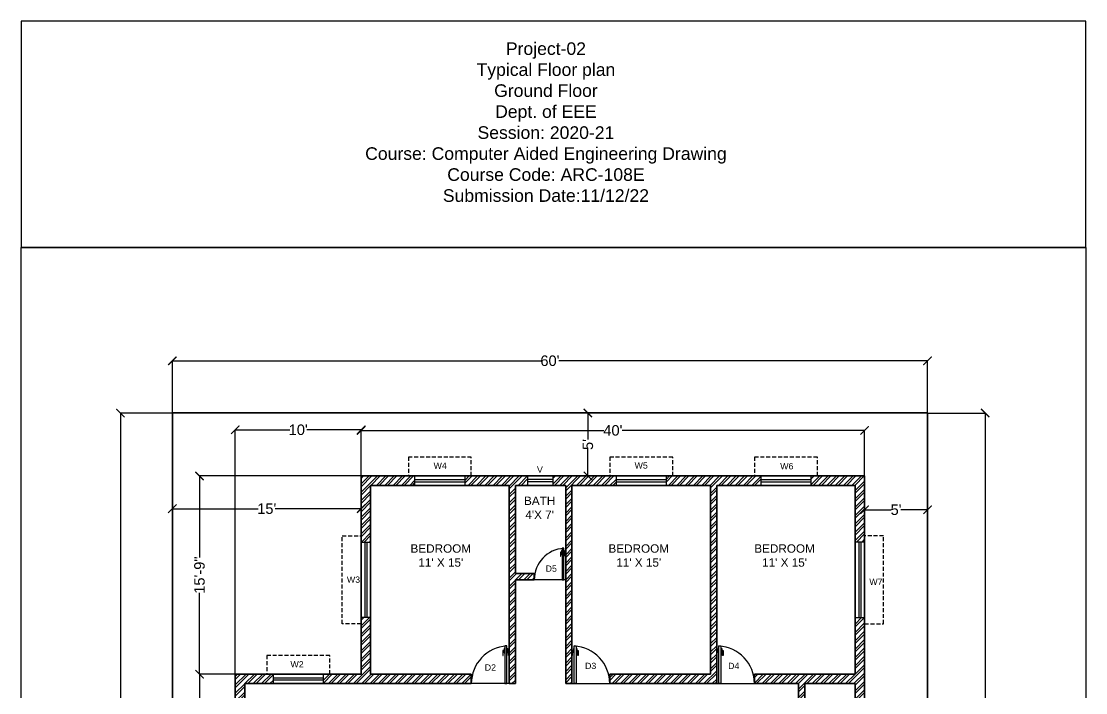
# Model space of a CAD drawing. Header units: inches. Extents: x 407 to 1422, y -147 to 1209.
# Drawn here: x 407 to 1422, y 569 to 1209 of the extents above; entities that cross this region are included whole.
import ezdxf

# ---------------------------------------------------------------- set-up
doc = ezdxf.new("R2010")
doc.units = ezdxf.units.IN
doc.header["$MEASUREMENT"] = 0
doc.linetypes.add('HIDDEN', pattern=[0.375, 0.25, -0.125])
doc.layers.add('1.WALL', color=251, linetype='Continuous', lineweight=35)
doc.layers.add('12.DIMENTION', color=7, linetype='Continuous', true_color=0xf9b806)
for name, color, linetype in [('2.DOOR', 1, 'Continuous'), ('3.WINDOW', 4, 'Continuous'), ('4.SUNSHADE', 6, 'HIDDEN'), ('5.HATCHING', 254, 'Continuous'), ('8.TEXT', 3, 'Continuous')]:
    doc.layers.add(name, color=color, linetype=linetype)
doc.styles.get("Standard").update_dxf_attribs({"font": 'arial.ttf'})
doc.dimstyles.get("Standard").update_dxf_attribs({"dimtxt": 10, "dimasz": 8, "dimexe": 0.18, "dimexo": 0.0625, "dimgap": 0.09, "dimtad": 0, "dimzin": 0, "dimdsep": 46, "dimlunit": 4, "dimtxsty": 'Standard', "dimblk": 'ARCHTICK', "dimblk2": 'ARCHTICK', "dimcen": 0.09, "dimadec": 0, "dimazin": 0, "dimtfac": 1, "dimtofl": 0, "dimtmove": 0, "dimatfit": 3, "dimfxl": 1, "dimtolj": 1, "dimtzin": 0, "dimarcsym": 0})

# ---------------------------------------------------------------- blocks, each defined once
blk = doc.blocks.new('Window 03')
at = {"layer": '3.WINDOW', "color": 5}
for p, q in [((-36, 5.5), (36, 5.5)), ((-36, 3.5), (36, 3.5))]:
    blk.add_line(p, q, dxfattribs=at)
at = {"layer": '3.WINDOW'}
blk.add_lwpolyline([(-36, 0), (36, 0), (36, 9), (-36, 9)], close=True, dxfattribs=at)
at = {"layer": '4.SUNSHADE', "ltscale": 15}
blk.add_lwpolyline([(42, 9), (42, 27), (-42, 27), (-42, 9)], dxfattribs=at)
blk = doc.blocks.new('Window with Sunshade')
at = {"layer": '3.WINDOW', "color": 5}
for p, q in [((-24, 5.5), (24, 5.5)), ((-24, 3.5), (24, 3.5))]:
    blk.add_line(p, q, dxfattribs=at)
at = {"layer": '3.WINDOW'}
blk.add_lwpolyline([(-24, 0), (24, 0), (24, 9), (-24, 9)], close=True, dxfattribs=at)
at = {"layer": '4.SUNSHADE', "ltscale": 15}
blk.add_lwpolyline([(30, 9), (30, 27), (-30, 27), (-30, 9)], dxfattribs=at)
blk = doc.blocks.new('Ventilator')
at = {"layer": '3.WINDOW'}
for p, q in [((-12, 0), (-12, 9)), ((12, 0), (12, 9))]:
    blk.add_line(p, q, dxfattribs=at)
at = {"layer": '3.WINDOW', "color": 5}
for p, q in [((12, 5.5), (-12, 5.5)), ((12, 3.5), (-12, 3.5))]:
    blk.add_line(p, q, dxfattribs=at)
blk = doc.blocks.new('A$C3de36e96')
at = {"layer": '2.DOOR'}
for p, q in [((31.3, 31.5), (30, 31.5)), ((30, 31.5), (30, 27)), ((30, 27), (30.5, 27)), ((30.5, 27), (30.5, 30.7)), ((30.5, 30.7), (31.3, 30.7)), ((32, 33.5), (31.3, 33.5)), ((31.3, 33.5), (31.3, 29.5)), ((31.3, 29.5), (32, 29.5)), ((32, 36), (32, 0)), ((34, 36), (32, 36)), ((34, 0), (34, 36)), ((34, 33.5), (34.7, 33.5)), ((34.7, 29.5), (34, 29.5)), ((34.7, 33.5), (34.7, 29.5)), ((34.7, 31.5), (36, 31.5)), ((35.5, 30.7), (34.7, 30.7)), ((35.5, 27), (35.5, 30.7)), ((36, 27), (35.5, 27)), ((36, 31.5), (36, 27)), ((32, 0), (34, 0))]:
    blk.add_line(p, q, dxfattribs=at)
at = {"layer": '2.DOOR', "color": 3}
blk.add_line((36, 0), (0, 0), dxfattribs=at)
blk.add_arc((36, 0), 36, 93.2206, 180, dxfattribs=at)
blk = doc.blocks.new('_ArchTick')
at = {"color": 0, "linetype": 'ByBlock', "const_width": 0.15}
blk.add_lwpolyline([(-0.5, -0.5), (0.5, 0.5)], dxfattribs=at)
blk = doc.blocks.new('*D22')
at = {"layer": '12.DIMENTION', "color": 0, "lineweight": -2, "transparency": 16777216}
for p, q in [((1271.3, 835.5), (1326.4, 835.5)), ((1326.2, 835.5), (1326.2, 544.1)), ((1326.2, 235.5), (1326.2, 527)), ((1271.3, 235.5), (1326.4, 235.5))]:
    blk.add_line(p, q, dxfattribs=at)
at = {"layer": 'Defpoints', "color": 0, "transparency": 16777216}
for p in [(1271.2, 835.5), (1271.2, 235.5), (1326.2, 235.5)]:
    blk.add_point(p, dxfattribs=at)
at = {"layer": '12.DIMENTION', "color": 0, "lineweight": -2, "transparency": 16777216, "xscale": 8, "yscale": 8, "zscale": 8}
for p, rotation in [((1326.2, 835.5), 90), ((1326.2, 235.5), 270)]:
    blk.add_blockref('_ArchTick', p, dxfattribs=dict(at, rotation=rotation))
at = {"layer": '12.DIMENTION', "color": 0, "transparency": 16777216, "insert": (1326.2, 535.5), "char_height": 10, "attachment_point": 5, "rotation": 90}
blk.add_mtext("\\A1;50'", dxfattribs=at)
blk = doc.blocks.new('*D25')
at = {"layer": '12.DIMENTION', "color": 0, "lineweight": -2, "transparency": 16777216}
for p, q in [((1211.2, 746), (1211.2, 743.1)), ((1211.2, 743.3), (1236.5, 743.3)), ((1271.2, 743.3), (1245.9, 743.3)), ((1271.2, 746), (1271.2, 743.1))]:
    blk.add_line(p, q, dxfattribs=at)
at = {"layer": 'Defpoints', "color": 0, "transparency": 16777216}
for p in [(1211.2, 746), (1271.2, 746), (1271.2, 743.3)]:
    blk.add_point(p, dxfattribs=at)
at = {"layer": '12.DIMENTION', "color": 0, "lineweight": -2, "transparency": 16777216, "xscale": 8, "yscale": 8, "zscale": 8, "rotation": 180}
blk.add_blockref('_ArchTick', (1211.2, 743.3), dxfattribs=at)
at = {"layer": '12.DIMENTION', "color": 0, "lineweight": -2, "transparency": 16777216, "xscale": 8, "yscale": 8, "zscale": 8}
blk.add_blockref('_ArchTick', (1271.2, 743.3), dxfattribs=at)
at = {"layer": '12.DIMENTION', "color": 0, "transparency": 16777216, "insert": (1241.2, 743.3), "char_height": 10, "attachment_point": 5}
blk.add_mtext("\\A1;5'", dxfattribs=at)
blk = doc.blocks.new('*D26')
at = {"layer": '12.DIMENTION', "color": 0, "lineweight": -2, "transparency": 16777216}
for p, q in [((947.2, 835.5), (947.6, 835.5)), ((947.4, 835.5), (947.4, 810.2)), ((947.4, 775.5), (947.4, 800.9)), ((947.2, 775.5), (947.6, 775.5))]:
    blk.add_line(p, q, dxfattribs=at)
at = {"layer": 'Defpoints', "color": 0, "transparency": 16777216}
for p in [(947.1, 835.5), (947.1, 775.5), (947.4, 775.5)]:
    blk.add_point(p, dxfattribs=at)
at = {"layer": '12.DIMENTION', "color": 0, "lineweight": -2, "transparency": 16777216, "xscale": 8, "yscale": 8, "zscale": 8}
for p, rotation in [((947.4, 835.5), 90), ((947.4, 775.5), 270)]:
    blk.add_blockref('_ArchTick', p, dxfattribs=dict(at, rotation=rotation))
at = {"layer": '12.DIMENTION', "color": 0, "transparency": 16777216, "insert": (947.4, 805.5), "char_height": 10, "attachment_point": 5, "rotation": 90}
blk.add_mtext("\\A1;5'", dxfattribs=at)
blk = doc.blocks.new('*D27')
at = {"layer": '12.DIMENTION', "color": 0, "lineweight": -2, "transparency": 16777216}
for p, q in [((551.2, 744.4), (551.2, 744.5)), ((551.2, 744.3), (633.1, 744.3)), ((731.2, 744.3), (649.3, 744.3)), ((731.2, 744.4), (731.2, 744.5))]:
    blk.add_line(p, q, dxfattribs=at)
at = {"layer": 'Defpoints', "color": 0, "transparency": 16777216}
for p in [(551.2, 744.3), (731.2, 744.3), (731.2, 744.3)]:
    blk.add_point(p, dxfattribs=at)
at = {"layer": '12.DIMENTION', "color": 0, "lineweight": -2, "transparency": 16777216, "xscale": 8, "yscale": 8, "zscale": 8, "rotation": 180}
blk.add_blockref('_ArchTick', (551.2, 744.3), dxfattribs=at)
at = {"layer": '12.DIMENTION', "color": 0, "lineweight": -2, "transparency": 16777216, "xscale": 8, "yscale": 8, "zscale": 8}
blk.add_blockref('_ArchTick', (731.2, 744.3), dxfattribs=at)
at = {"layer": '12.DIMENTION', "color": 0, "transparency": 16777216, "insert": (641.2, 744.3), "char_height": 10, "attachment_point": 5}
blk.add_mtext("\\A1;15'", dxfattribs=at)
blk = doc.blocks.new('*D33')
at = {"layer": '12.DIMENTION', "color": 0, "lineweight": -2, "transparency": 16777216}
for p, q in [((731.2, 775.6), (731.2, 819.1)), ((731.2, 818.9), (962.5, 818.9)), ((1211.2, 818.9), (980, 818.9)), ((1211.2, 775.6), (1211.2, 819.1))]:
    blk.add_line(p, q, dxfattribs=at)
at = {"layer": 'Defpoints', "color": 0, "transparency": 16777216}
for p in [(731.2, 818.9), (731.2, 775.5), (1211.2, 775.5)]:
    blk.add_point(p, dxfattribs=at)
at = {"layer": '12.DIMENTION', "color": 0, "lineweight": -2, "transparency": 16777216, "xscale": 8, "yscale": 8, "zscale": 8, "rotation": 180}
blk.add_blockref('_ArchTick', (731.2, 818.9), dxfattribs=at)
at = {"layer": '12.DIMENTION', "color": 0, "lineweight": -2, "transparency": 16777216, "xscale": 8, "yscale": 8, "zscale": 8}
blk.add_blockref('_ArchTick', (1211.2, 818.9), dxfattribs=at)
at = {"layer": '12.DIMENTION', "color": 0, "transparency": 16777216, "insert": (971.2, 818.9), "char_height": 10, "attachment_point": 5}
blk.add_mtext("\\A1;40'", dxfattribs=at)
blk = doc.blocks.new('*D34')
at = {"layer": '12.DIMENTION', "color": 0, "lineweight": -2, "transparency": 16777216}
for p, q in [((611.2, 586.6), (611.2, 819.6)), ((611.2, 819.5), (663.1, 819.5)), ((731.2, 819.5), (679.3, 819.5)), ((731.2, 586.6), (731.2, 819.6))]:
    blk.add_line(p, q, dxfattribs=at)
at = {"layer": 'Defpoints', "color": 0, "transparency": 16777216}
for p in [(731.2, 819.5), (611.2, 586.5), (731.2, 586.5)]:
    blk.add_point(p, dxfattribs=at)
at = {"layer": '12.DIMENTION', "color": 0, "lineweight": -2, "transparency": 16777216, "xscale": 8, "yscale": 8, "zscale": 8, "rotation": 180}
blk.add_blockref('_ArchTick', (611.2, 819.5), dxfattribs=at)
at = {"layer": '12.DIMENTION', "color": 0, "lineweight": -2, "transparency": 16777216, "xscale": 8, "yscale": 8, "zscale": 8}
blk.add_blockref('_ArchTick', (731.2, 819.5), dxfattribs=at)
at = {"layer": '12.DIMENTION', "color": 0, "transparency": 16777216, "insert": (671.2, 819.5), "char_height": 10, "attachment_point": 5}
blk.add_mtext("\\A1;10'", dxfattribs=at)
blk = doc.blocks.new('*D35')
at = {"layer": '12.DIMENTION', "color": 0, "lineweight": -2, "transparency": 16777216}
for p, q in [((731.2, 775.5), (576.9, 775.5)), ((577.1, 775.5), (577.1, 697.8)), ((577.1, 586.5), (577.1, 664.2)), ((731.2, 586.5), (576.9, 586.5))]:
    blk.add_line(p, q, dxfattribs=at)
at = {"layer": 'Defpoints', "color": 0, "transparency": 16777216}
for p in [(731.2, 775.5), (577.1, 586.5), (731.2, 586.5)]:
    blk.add_point(p, dxfattribs=at)
at = {"layer": '12.DIMENTION', "color": 0, "lineweight": -2, "transparency": 16777216, "xscale": 8, "yscale": 8, "zscale": 8}
for p, rotation in [((577.1, 775.5), 90), ((577.1, 586.5), 270)]:
    blk.add_blockref('_ArchTick', p, dxfattribs=dict(at, rotation=rotation))
at = {"layer": '12.DIMENTION', "color": 0, "transparency": 16777216, "insert": (577.1, 681), "char_height": 10, "attachment_point": 5, "rotation": 90}
blk.add_mtext('\\A1;15\'-9"', dxfattribs=at)
blk = doc.blocks.new('*D36')
at = {"layer": '12.DIMENTION', "color": 0, "lineweight": -2, "transparency": 16777216}
for p, q in [((611.2, 586.5), (577.1, 586.5)), ((577.2, 586.5), (577.2, 487.8)), ((577.2, 355.5), (577.2, 454.2)), ((611.2, 355.5), (577.1, 355.5))]:
    blk.add_line(p, q, dxfattribs=at)
at = {"layer": 'Defpoints', "color": 0, "transparency": 16777216}
for p in [(611.2, 586.5), (577.2, 355.5), (611.2, 355.5)]:
    blk.add_point(p, dxfattribs=at)
at = {"layer": '12.DIMENTION', "color": 0, "lineweight": -2, "transparency": 16777216, "xscale": 8, "yscale": 8, "zscale": 8}
for p, rotation in [((577.2, 586.5), 90), ((577.2, 355.5), 270)]:
    blk.add_blockref('_ArchTick', p, dxfattribs=dict(at, rotation=rotation))
at = {"layer": '12.DIMENTION', "color": 0, "transparency": 16777216, "insert": (577.2, 471), "char_height": 10, "attachment_point": 5, "rotation": 90}
blk.add_mtext('\\A1;19\'-3"', dxfattribs=at)
blk = doc.blocks.new('*D40')
at = {"layer": '12.DIMENTION', "color": 0, "lineweight": -2, "transparency": 16777216}
for p, q in [((551.2, 835.5), (501.5, 835.5)), ((501.7, 835.5), (501.7, 544.1)), ((501.7, 235.5), (501.7, 527)), ((551.2, 235.5), (501.5, 235.5))]:
    blk.add_line(p, q, dxfattribs=at)
at = {"layer": 'Defpoints', "color": 0, "transparency": 16777216}
for p in [(551.2, 835.5), (501.7, 235.5), (551.2, 235.5)]:
    blk.add_point(p, dxfattribs=at)
at = {"layer": '12.DIMENTION', "color": 0, "lineweight": -2, "transparency": 16777216, "xscale": 8, "yscale": 8, "zscale": 8}
for p, rotation in [((501.7, 835.5), 90), ((501.7, 235.5), 270)]:
    blk.add_blockref('_ArchTick', p, dxfattribs=dict(at, rotation=rotation))
at = {"layer": '12.DIMENTION', "color": 0, "transparency": 16777216, "insert": (501.7, 535.5), "char_height": 10, "attachment_point": 5, "rotation": 90}
blk.add_mtext("\\A1;50'", dxfattribs=at)
blk = doc.blocks.new('*D41')
at = {"layer": '12.DIMENTION', "color": 0, "lineweight": -2, "transparency": 16777216}
for p, q in [((551.2, 835.6), (551.2, 885.5)), ((551.2, 885.3), (902.6, 885.3)), ((1271.2, 885.3), (919.8, 885.3)), ((1271.2, 835.6), (1271.2, 885.5))]:
    blk.add_line(p, q, dxfattribs=at)
at = {"layer": 'Defpoints', "color": 0, "transparency": 16777216}
for p in [(1271.2, 885.3), (551.2, 835.5), (1271.2, 835.5)]:
    blk.add_point(p, dxfattribs=at)
at = {"layer": '12.DIMENTION', "color": 0, "lineweight": -2, "transparency": 16777216, "xscale": 8, "yscale": 8, "zscale": 8, "rotation": 180}
blk.add_blockref('_ArchTick', (551.2, 885.3), dxfattribs=at)
at = {"layer": '12.DIMENTION', "color": 0, "lineweight": -2, "transparency": 16777216, "xscale": 8, "yscale": 8, "zscale": 8}
blk.add_blockref('_ArchTick', (1271.2, 885.3), dxfattribs=at)
at = {"layer": '12.DIMENTION', "color": 0, "transparency": 16777216, "insert": (911.2, 885.3), "char_height": 10, "attachment_point": 5}
blk.add_mtext("\\A1;60'", dxfattribs=at)

msp = doc.modelspace()

# ---------------------------------------------------------------- hatches: boundary and pattern name
at = {"layer": '5.HATCHING'}
h = msp.add_hatch(dxfattribs=at)
h.set_pattern_fill('ANSI32', color=256, scale=15)
h.set_pattern_definition([(45, (930.2767, 44.2165), (-3.977476, 3.977476), []), (45, (932.9283, 44.2165), (-3.977476, 3.977476), [])])
h.paths.add_polyline_path([(740.233, 640.544), (731.233, 640.544), (731.233, 586.544), (695.233, 586.544), (695.233, 577.544), (836.233, 577.544), (836.233, 586.544), (740.233, 586.544)])
h.paths.add_polyline_path([(647.233, 586.544), (611.233, 586.544), (611.233, 507.044), (620.233, 507.044), (620.233, 577.544), (647.233, 577.544)])
h.paths.add_polyline_path([(620.233, 435.044), (611.233, 435.044), (611.233, 355.544), (620.233, 355.544), (620.233, 364.544)])
h.paths.add_polyline_path([(644.233, 364.544), (620.233, 364.544), (620.233, 355.544), (644.233, 355.544)])
h.paths.add_polyline_path([(692.233, 364.544), (668.233, 364.544), (668.233, 355.544), (692.233, 355.544)])
h.paths.add_polyline_path([(740.233, 364.544), (716.233, 364.544), (716.233, 355.544), (740.233, 355.544)])
h.paths.add_polyline_path([(794.233, 364.544), (764.233, 364.544), (764.233, 355.544), (794.233, 355.544)])
h.paths.add_polyline_path([(986.233, 364.544), (944.233, 364.544), (944.233, 538.544), (938.233, 538.544), (938.233, 364.544), (860.233, 364.544), (860.233, 538.544), (854.233, 538.544), (854.233, 355.544), (986.233, 355.544)])
h.paths.add_polyline_path([(1094.233, 439.544), (1094.233, 538.544), (980.233, 538.544), (980.233, 532.544), (1088.233, 532.544), (1088.233, 364.544), (1046.233, 364.544), (1046.233, 355.544), (1094.233, 355.544)])
h.paths.add_polyline_path([(1211.233, 463.544), (1202.233, 463.544), (1202.233, 439.544), (1154.233, 439.544), (1154.233, 457.544), (1148.233, 457.544), (1148.233, 439.544), (1130.233, 439.544), (1130.233, 430.544), (1211.233, 430.544)])
h.paths.add_polyline_path([(1211.233, 640.544), (1202.233, 640.544), (1202.233, 586.544), (1106.233, 586.544), (1106.233, 577.544), (1148.233, 577.544), (1148.233, 523.544), (1154.233, 523.544), (1154.233, 577.544), (1202.233, 577.544), (1202.233, 517.544), (1211.233, 517.544)])
h.paths.add_polyline_path([(1211.233, 775.544), (1160.233, 775.544), (1160.233, 766.544), (1202.233, 766.544), (1202.233, 712.544), (1211.233, 712.544)])
h.paths.add_polyline_path([(1112.233, 775.544), (1022.233, 775.544), (1022.233, 766.544), (1064.233, 766.544), (1064.233, 586.544), (968.233, 586.544), (968.233, 577.544), (1070.233, 577.544), (1070.233, 766.544), (1112.233, 766.544)])
h.paths.add_polyline_path([(974.233, 775.544), (914.233, 775.544), (914.233, 766.544), (926.233, 766.544), (926.233, 577.544), (932.233, 577.544), (932.233, 766.544), (974.233, 766.544)])
h.paths.add_polyline_path([(890.233, 775.544), (830.233, 775.544), (830.233, 766.544), (872.233, 766.544), (872.233, 577.544), (878.233, 577.544), (878.233, 676.544), (896.233, 676.544), (896.233, 682.544), (878.233, 682.544), (878.233, 766.544), (890.233, 766.544)])
h.paths.add_polyline_path([(782.233, 775.544), (731.233, 775.544), (731.233, 712.544), (740.233, 712.544), (740.233, 766.544), (782.233, 766.544)])

# ---------------------------------------------------------------- linework, layer by layer
for points in [[(407.167, 993.264), (1422.052, 993.264), (1422.052, 1208.887), (407.167, 1208.887)], [(407.167, 993.264), (1422.052, 993.264), (1422.052, -146.989), (407.167, -146.989)], [(407.167, 993.264), (1422.052, 993.264), (1422.052, 993.264), (407.167, 993.264)], [(1422.052, 993.264), (407.167, 993.264), (407.167, 993.264), (1422.052, 993.264)]]:
    msp.add_lwpolyline(points, close=True)
at = {"layer": '1.WALL', "color": 1}
for p, q in [((1271.233, 835.544), (551.233, 835.544)), ((551.233, 835.544), (551.233, 235.544)), ((1271.233, 235.544), (1271.233, 835.544))]:
    msp.add_line(p, q, dxfattribs=at)
at = {"layer": '1.WALL'}
for p, q in [((1211.233, 775.544), (731.233, 775.544)), ((731.233, 586.544), (731.233, 775.544)), ((1211.233, 430.544), (1211.233, 775.544)), ((740.233, 586.544), (740.233, 766.544)), ((872.233, 766.544), (740.233, 766.544)), ((872.233, 577.544), (872.233, 766.544)), ((926.233, 766.544), (878.233, 766.544)), ((878.233, 682.544), (878.233, 766.544)), ((926.233, 577.544), (926.233, 766.544)), ((932.233, 577.544), (932.233, 766.544)), ((1064.233, 766.544), (932.233, 766.544)), ((1064.233, 586.544), (1064.233, 766.544)), ((1202.233, 766.544), (1070.233, 766.544)), ((1070.233, 577.544), (1070.233, 766.544)), ((1202.233, 586.544), (1202.233, 766.544)), ((896.233, 682.544), (878.233, 682.544)), ((896.233, 676.544), (896.233, 682.544)), ((878.233, 577.544), (878.233, 676.544)), ((896.233, 676.544), (878.233, 676.544)), ((611.233, 586.544), (611.233, 355.544)), ((731.233, 586.544), (611.233, 586.544)), ((836.233, 586.544), (740.233, 586.544)), ((836.233, 577.544), (836.233, 586.544)), ((968.233, 577.544), (968.233, 586.544)), ((1064.233, 586.544), (968.233, 586.544)), ((1202.233, 586.544), (1106.233, 586.544)), ((1106.233, 577.544), (1106.233, 586.544)), ((620.233, 577.544), (620.233, 364.544)), ((836.233, 577.544), (620.233, 577.544)), ((878.233, 577.544), (872.233, 577.544)), ((932.233, 577.544), (926.233, 577.544)), ((1070.233, 577.544), (968.233, 577.544)), ((1148.233, 577.544), (1106.233, 577.544)), ((1148.233, 523.544), (1148.233, 577.544)), ((1202.233, 577.544), (1154.233, 577.544)), ((1154.233, 523.544), (1154.233, 577.544)), ((1202.233, 493.544), (1202.233, 577.544))]:
    msp.add_line(p, q, dxfattribs=at)
at = {"layer": '2.DOOR'}
for p, q in [((867.492, 609.025), (866.188, 609.025)), ((866.188, 609.025), (866.188, 604.497)), ((868.211, 611.01), (867.492, 611.01)), ((867.492, 611.01), (867.492, 607.039)), ((868.211, 613.544), (868.211, 577.544)), ((870.211, 613.544), (868.211, 613.544)), ((870.211, 577.544), (870.211, 613.544)), ((870.211, 611.01), (870.93, 611.01)), ((870.93, 611.01), (870.93, 607.039)), ((870.93, 609.025), (872.233, 609.025)), ((872.233, 609.025), (872.233, 604.497)), ((933.537, 609.025), (932.233, 609.025)), ((932.233, 609.025), (932.233, 604.497)), ((934.256, 611.01), (933.537, 611.01)), ((933.537, 611.01), (933.537, 607.039)), ((934.256, 577.544), (934.256, 613.544)), ((934.256, 613.544), (936.256, 613.544)), ((936.256, 613.544), (936.256, 577.544)), ((936.256, 611.01), (936.974, 611.01)), ((936.974, 611.01), (936.974, 607.039)), ((936.974, 609.025), (938.278, 609.025)), ((938.278, 609.025), (938.278, 604.497)), ((1071.537, 609.025), (1070.233, 609.025)), ((1070.233, 609.025), (1070.233, 604.497)), ((1072.256, 611.01), (1071.537, 611.01)), ((1071.537, 611.01), (1071.537, 607.039)), ((1072.256, 577.544), (1072.256, 613.544)), ((1072.256, 613.544), (1074.256, 613.544)), ((1074.256, 613.544), (1074.256, 577.544)), ((1074.256, 611.01), (1074.974, 611.01)), ((1074.974, 611.01), (1074.974, 607.039)), ((1074.974, 609.025), (1076.278, 609.025)), ((1076.278, 609.025), (1076.278, 604.497)), ((866.188, 604.497), (866.697, 604.497)), ((866.697, 604.497), (866.697, 608.215)), ((866.697, 608.215), (867.492, 608.215)), ((867.492, 607.039), (868.211, 607.039)), ((870.93, 607.039), (870.211, 607.039)), ((871.724, 608.215), (870.93, 608.215)), ((871.724, 604.497), (871.724, 608.215)), ((872.233, 604.497), (871.724, 604.497)), ((932.233, 604.497), (932.742, 604.497)), ((932.742, 604.497), (932.742, 608.215)), ((932.742, 608.215), (933.537, 608.215)), ((933.537, 607.039), (934.256, 607.039)), ((936.974, 607.039), (936.256, 607.039)), ((937.769, 608.215), (936.974, 608.215)), ((937.769, 604.497), (937.769, 608.215)), ((938.278, 604.497), (937.769, 604.497)), ((1070.233, 604.497), (1070.742, 604.497)), ((1070.742, 604.497), (1070.742, 608.215)), ((1070.742, 608.215), (1071.537, 608.215)), ((1071.537, 607.039), (1072.256, 607.039)), ((1074.974, 607.039), (1074.256, 607.039)), ((1075.769, 608.215), (1074.974, 608.215)), ((1075.769, 604.497), (1075.769, 608.215)), ((1076.278, 604.497), (1075.769, 604.497)), ((868.211, 577.544), (870.211, 577.544)), ((936.256, 577.544), (934.256, 577.544)), ((1074.256, 577.544), (1072.256, 577.544))]:
    msp.add_line(p, q, dxfattribs=at)
at = {"layer": '2.DOOR', "color": 3}
for p, q in [((872.233, 577.544), (836.233, 577.544)), ((932.233, 577.544), (968.233, 577.544)), ((1070.233, 577.544), (1106.233, 577.544))]:
    msp.add_line(p, q, dxfattribs=at)
for centre, start, end in [((872.233, 577.544), 93.220566, 180), ((932.233, 577.544), 0, 86.779434), ((1070.233, 577.544), 0, 86.779434)]:
    msp.add_arc(centre, 36, start, end, dxfattribs=at)

# ---------------------------------------------------------------- block references
at = {"layer": '2.DOOR', "xscale": 0.8333333333333334, "yscale": 0.8333333333333334, "zscale": 0.8333333333333334}
msp.add_blockref('A$C3de36e96', (896.233, 676.544), dxfattribs=at)
at = {"layer": '3.WINDOW'}
msp.add_blockref('Ventilator', (902.233, 766.544), dxfattribs=at)
at = {"layer": '4.SUNSHADE'}
for p in [(806.233, 766.544), (998.233, 766.544), (1136.233, 766.544), (671.233, 577.544)]:
    msp.add_blockref('Window with Sunshade', p, dxfattribs=at)
at = {"layer": '4.SUNSHADE', "xscale": -1, "rotation": 90}
msp.add_blockref('Window 03', (740.233, 676.544), dxfattribs=at)
at = {"layer": '4.SUNSHADE', "rotation": 270}
msp.add_blockref('Window 03', (1202.233, 676.544), dxfattribs=at)

# ---------------------------------------------------------------- texts
at = {"layer": '8.TEXT', "color": 18, "true_color": 0x000000, "insert": (629.496, 1188.828), "char_height": 12, "attachment_point": 1}
msp.add_mtext_dynamic_manual_height_columns('\\pxqc;Project-02 \\PTypical Floor plan \\PGround Floor \\PDept. of EEE \\PSession: 2020-21 \\PCourse: Computer Aided Engineering Drawing\\PCourse Code: ARC-108E\\PSubmission Date:11/12/22', width=555.79847, gutter_width=1, heights=[0], dxfattribs=at)
at = {"layer": '8.TEXT', "attachment_point": 1}
for s, width, heights, insert, char_height in [('W4', 13.63582, [0], (800.3, 788.31), 6), ('V', 13.63582, [0], (898.856, 784.551), 6), ('W5', 13.63582, [0], (991.936, 788.518), 6), ('W6', 13.63582, [6.025], (1130.775, 787.763), 6), ("\\pxqc;BATH\\P4'X 7'", 100.03949, [0], (851.382, 755.862), 8), ("\\pxqc;BEDROOM\\P11' X 15'", 100.03949, [0], (757.136, 710.355), 8), ("\\pxqc;BEDROOM\\P11' X 15'", 100.03949, [0], (945.857, 710.355), 8), ("\\pxqc;BEDROOM\\P11' X 15'", 100.03949, [0], (1084.889, 710.355), 8), ('\\pxqc;D5', 27.54727, [0], (898.686, 690.215), 6), ('W3', 13.63582, [0], (717.624, 679.663), 6), ('W7', 13.63582, [0], (1215.756, 677.626), 6), ('W2', 13.63582, [0], (663.792, 598.997), 6), ('\\pxqc;D2', 27.54727, [0], (840.663, 595.95), 6), ('\\pxqc;D3', 27.54727, [0], (936.256, 597.471), 6), ('\\pxqc;D4', 27.54727, [0], (1072.679, 597.453), 6)]:
    msp.add_mtext_dynamic_manual_height_columns(s, width=width, gutter_width=1, heights=heights, dxfattribs=dict(at, insert=insert, char_height=char_height))

# ---------------------------------------------------------------- dimensions: what is measured, and where the dimension line sits
at = {"layer": '12.DIMENTION'}
for base, p1, p2, picture, middle in [((1271.233, 885.349), (551.233, 835.544), (1271.233, 835.544), '*D41', (911.233, 885.349)), ((731.233, 819.467), (611.233, 586.544), (731.233, 586.544), '*D34', (671.233, 819.467)), ((731.233, 818.901), (1211.233, 775.544), (731.233, 775.544), '*D33', (971.233, 818.901)), ((731.233, 744.325), (551.233, 744.325), (731.233, 744.325), '*D27', (641.233, 744.325)), ((1271.233, 743.306), (1211.233, 746.026), (1271.233, 746.026), '*D25', (1241.233, 743.306))]:
    dim = msp.add_linear_dim(base=base, p1=p1, p2=p2, dimstyle='Standard', dxfattribs=at)
    dim.commit()
    dim.dimension.update_dxf_attribs({"geometry": picture, "text_midpoint": middle})
for base, p1, p2, picture, middle in [((501.728, 235.544), (551.233, 835.544), (551.233, 235.544), '*D40', (501.728, 535.544)), ((947.436, 775.544), (947.089, 835.544), (947.089, 775.544), '*D26', (947.436, 805.544)), ((1326.207, 235.544), (1271.233, 835.544), (1271.233, 235.544), '*D22', (1326.207, 535.544)), ((577.063, 586.544), (731.233, 775.544), (731.233, 586.544), '*D35', (577.063, 681.044)), ((577.24, 355.544), (611.233, 586.544), (611.233, 355.544), '*D36', (577.24, 471.044))]:
    dim = msp.add_linear_dim(base=base, p1=p1, p2=p2, angle=90, dimstyle='Standard', dxfattribs=at)
    dim.commit()
    dim.dimension.update_dxf_attribs({"geometry": picture, "text_midpoint": middle})

doc.saveas('drawing.dxf')
